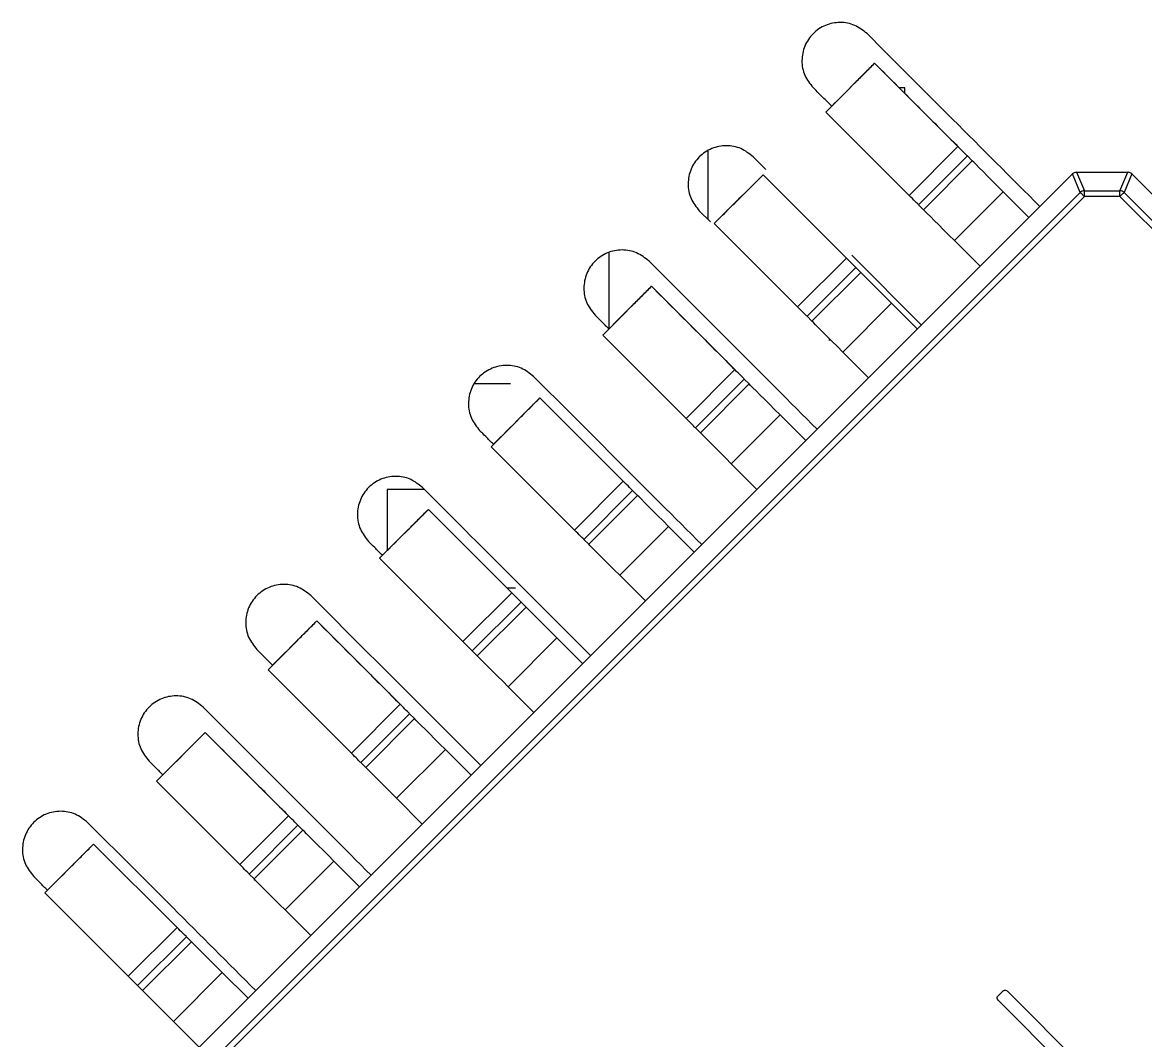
# Model space of a CAD drawing. Header units: millimetres. Extents: x 53 to 376, y 29 to 265.
# Drawn here: x 303.235 to 306.083, y 93.667 to 96.249 of the extents above; entities that cross this region are included whole.
import ezdxf

# ---------------------------------------------------------------- set-up
doc = ezdxf.new("R2010")
doc.units = ezdxf.units.MM

msp = doc.modelspace()

# ---------------------------------------------------------------- linework, layer by layer
at = {"color": 7, "linetype": 'Continuous', "lineweight": 25}
for p, q in [((305.2722, 96.0217), (305.3959, 96.1455)), ((305.6073, 95.9342), (305.3959, 96.1455)), ((305.4728, 96.0828), (305.4586, 96.0828)), ((305.4728, 96.0687), (305.4728, 96.0828)), ((305.4835, 95.8104), (305.2722, 96.0217)), ((305.4835, 95.8104), (305.6073, 95.9342)), ((304.9728, 95.9221), (304.9728, 95.7499)), ((305.1202, 95.8761), (305.0883, 95.9079)), ((305.5073, 95.7866), (305.6311, 95.9104)), ((305.5198, 95.7741), (305.6436, 95.8979)), ((305.6436, 95.8979), (305.6311, 95.9104)), ((305.9081, 95.8692), (305.9276, 95.822)), ((305.9081, 95.8692), (305.9083, 95.8692)), ((305.9083, 95.8692), (306.0373, 95.8692)), ((306.0179, 95.822), (306.0375, 95.8692)), ((306.0373, 95.8692), (306.0375, 95.8692)), ((303.573, 93.5401), (305.8977, 95.8648)), ((304.9893, 95.7389), (305.1131, 95.8626)), ((305.3244, 95.6513), (305.1131, 95.8626)), ((305.8977, 95.8648), (305.8978, 95.8649)), ((305.9173, 95.8178), (305.8978, 95.8649)), ((306.0477, 95.8649), (306.0282, 95.8178)), ((306.0477, 95.8649), (306.0479, 95.8648)), ((306.0479, 95.8648), (308.3725, 93.5401)), ((303.62, 93.5205), (305.9173, 95.8178)), ((305.5981, 95.6958), (305.7219, 95.8195)), ((305.7872, 95.7543), (305.7219, 95.8195)), ((305.9276, 95.8075), (305.9276, 95.822)), ((305.9276, 95.822), (306.0179, 95.822)), ((306.0179, 95.8075), (306.0179, 95.822)), ((306.0282, 95.8178), (308.3255, 93.5205)), ((305.9276, 95.8075), (303.6303, 93.5102)), ((305.5198, 95.7741), (305.5073, 95.7866)), ((306.0179, 95.8075), (305.9276, 95.8075)), ((308.3152, 93.5102), (306.0179, 95.8075)), ((304.9798, 95.7429), (304.9515, 95.7712)), ((305.2007, 95.5276), (304.9893, 95.7389)), ((305.6634, 95.6305), (305.5981, 95.6958)), ((304.7228, 95.4723), (304.7228, 95.6654)), ((305.2007, 95.5276), (305.3244, 95.6513)), ((305.5146, 95.4817), (305.3378, 95.6584)), ((305.2245, 95.5038), (305.3482, 95.6275)), ((305.237, 95.4913), (305.3607, 95.615)), ((305.3607, 95.615), (305.3482, 95.6275)), ((304.7065, 95.4561), (304.8302, 95.5798)), ((305.0416, 95.3685), (304.8302, 95.5798)), ((305.3153, 95.4129), (305.4391, 95.5367)), ((305.5043, 95.4714), (305.4391, 95.5367)), ((305.237, 95.4913), (305.2245, 95.5038)), ((304.9178, 95.2447), (304.7065, 95.4561)), ((305.2852, 95.4431), (305.2796, 95.4431)), ((305.3806, 95.3477), (305.3153, 95.4129)), ((304.9178, 95.2447), (305.0416, 95.3685)), ((304.4728, 95.3328), (304.3825, 95.3328)), ((304.9416, 95.2209), (305.0654, 95.3447)), ((304.9541, 95.2084), (305.0779, 95.3322)), ((305.0779, 95.3322), (305.0654, 95.3447)), ((304.4237, 95.1732), (304.5474, 95.297)), ((304.7587, 95.0856), (304.5474, 95.297)), ((305.0325, 95.1301), (305.1562, 95.2538)), ((305.2215, 95.1886), (305.1562, 95.2538)), ((304.9541, 95.2084), (304.9416, 95.2209)), ((304.635, 94.9619), (304.4237, 95.1732)), ((305.0977, 95.0648), (305.0325, 95.1301)), ((304.635, 94.9619), (304.7587, 95.0856)), ((304.2544, 95.065), (304.1603, 95.065)), ((304.1603, 95.065), (304.1603, 94.965)), ((304.6588, 94.9381), (304.7825, 95.0618)), ((304.6713, 94.9256), (304.795, 95.0493)), ((304.795, 95.0493), (304.7825, 95.0618)), ((304.1408, 94.8904), (304.2646, 95.0141)), ((304.4759, 94.8028), (304.2646, 95.0141)), ((304.1603, 94.965), (304.1603, 94.9098)), ((304.7496, 94.8473), (304.8734, 94.971)), ((304.9386, 94.9057), (304.8734, 94.971)), ((304.6713, 94.9256), (304.6588, 94.9381)), ((304.3521, 94.6791), (304.1408, 94.8904)), ((304.8149, 94.782), (304.7496, 94.8473)), ((304.4637, 94.815), (304.4853, 94.815)), ((304.3521, 94.6791), (304.4759, 94.8028)), ((304.3759, 94.6552), (304.4997, 94.779)), ((304.3884, 94.6428), (304.5122, 94.7665)), ((304.5122, 94.7665), (304.4997, 94.779)), ((303.858, 94.6075), (303.9817, 94.7313)), ((304.193, 94.52), (303.9817, 94.7313)), ((304.4668, 94.5644), (304.5905, 94.6882)), ((304.6558, 94.6229), (304.5905, 94.6882)), ((304.3884, 94.6428), (304.3759, 94.6552)), ((304.0693, 94.3962), (303.858, 94.6075)), ((304.532, 94.4992), (304.4668, 94.5644)), ((304.0693, 94.3962), (304.193, 94.52)), ((304.0931, 94.3724), (304.2168, 94.4961)), ((304.1056, 94.3599), (304.2293, 94.4837)), ((304.2293, 94.4837), (304.2168, 94.4961)), ((303.5751, 94.3247), (303.6989, 94.4484)), ((303.9102, 94.2371), (303.6989, 94.4484)), ((304.1839, 94.2816), (304.3077, 94.4053)), ((304.3729, 94.3401), (304.3077, 94.4053)), ((304.1056, 94.3599), (304.0931, 94.3724)), ((303.7865, 94.1134), (303.5751, 94.3247)), ((304.2492, 94.2163), (304.1839, 94.2816)), ((303.7865, 94.1134), (303.9102, 94.2371)), ((303.8103, 94.0896), (303.934, 94.2133)), ((303.8228, 94.0771), (303.9465, 94.2008)), ((303.9465, 94.2008), (303.934, 94.2133)), ((303.2923, 94.0418), (303.416, 94.1656)), ((303.6274, 93.9543), (303.416, 94.1656)), ((303.9011, 93.9987), (304.0248, 94.1225)), ((304.0901, 94.0572), (304.0248, 94.1225)), ((303.8228, 94.0771), (303.8103, 94.0896)), ((303.5036, 93.8305), (303.2923, 94.0418)), ((303.9664, 93.9335), (303.9011, 93.9987)), ((303.5036, 93.8305), (303.6274, 93.9543)), ((303.5274, 93.8067), (303.6512, 93.9305)), ((303.5399, 93.7942), (303.6637, 93.918)), ((303.6637, 93.918), (303.6512, 93.9305)), ((303.6183, 93.7159), (303.742, 93.8396)), ((303.8073, 93.7744), (303.742, 93.8396)), ((303.5399, 93.7942), (303.5274, 93.8067)), ((305.7073, 93.7787), (305.7228, 93.7942)), ((305.7319, 93.7934), (305.955, 93.5703)), ((305.977, 93.5012), (305.7088, 93.7694)), ((303.6835, 93.6506), (303.6183, 93.7159))]:
    msp.add_line(p, q, dxfattribs=at)
at = {"color": 7, "linetype": 'Continuous', "lineweight": 25, "flags": 128}
for points in [[(305.6311, 95.9104), (305.63, 95.9115), (305.6282, 95.9132), (305.6258, 95.9156), (305.6229, 95.9186), (305.6194, 95.922), (305.6156, 95.9258), (305.6115, 95.9299), (305.6073, 95.9342)], [(305.7219, 95.8195), (305.7081, 95.8333), (305.6947, 95.8467), (305.6821, 95.8593), (305.6708, 95.8707), (305.661, 95.8805), (305.653, 95.8884), (305.6471, 95.8943), (305.6436, 95.8979)], [(305.9276, 95.8075), (305.9259, 95.8092), (305.9242, 95.8109), (305.9226, 95.8125), (305.9211, 95.814), (305.9198, 95.8153), (305.9187, 95.8164), (305.9179, 95.8172), (305.9173, 95.8178)], [(306.0282, 95.8178), (306.0276, 95.8172), (306.0268, 95.8164), (306.0257, 95.8153), (306.0244, 95.814), (306.023, 95.8125), (306.0214, 95.8109), (306.0197, 95.8092), (306.0179, 95.8075)], [(305.5073, 95.7866), (305.5062, 95.7877), (305.5045, 95.7895), (305.5021, 95.7919), (305.4991, 95.7948), (305.4957, 95.7982), (305.4919, 95.8021), (305.4878, 95.8061), (305.4835, 95.8104)], [(305.5981, 95.6958), (305.5843, 95.7096), (305.5709, 95.723), (305.5584, 95.7356), (305.547, 95.7469), (305.5372, 95.7567), (305.5293, 95.7647), (305.5234, 95.7705), (305.5198, 95.7741)], [(305.3482, 95.6275), (305.3471, 95.6286), (305.3454, 95.6304), (305.343, 95.6328), (305.34, 95.6357), (305.3366, 95.6391), (305.3328, 95.643), (305.3287, 95.6471), (305.3244, 95.6513)], [(305.4391, 95.5367), (305.4252, 95.5505), (305.4118, 95.5639), (305.3993, 95.5765), (305.3879, 95.5878), (305.3781, 95.5976), (305.3702, 95.6056), (305.3643, 95.6114), (305.3607, 95.615)], [(305.2245, 95.5038), (305.2234, 95.5049), (305.2216, 95.5066), (305.2192, 95.509), (305.2163, 95.512), (305.2129, 95.5154), (305.209, 95.5192), (305.2049, 95.5233), (305.2007, 95.5276)], [(305.3153, 95.4129), (305.3015, 95.4268), (305.2881, 95.4402), (305.2755, 95.4527), (305.2642, 95.4641), (305.2544, 95.4739), (305.2464, 95.4818), (305.2406, 95.4877), (305.237, 95.4913)], [(305.0654, 95.3447), (305.0643, 95.3458), (305.0625, 95.3475), (305.0601, 95.3499), (305.0572, 95.3529), (305.0538, 95.3563), (305.0499, 95.3601), (305.0458, 95.3642), (305.0416, 95.3685)], [(305.1562, 95.2538), (305.1424, 95.2677), (305.129, 95.2811), (305.1164, 95.2936), (305.1051, 95.305), (305.0953, 95.3148), (305.0873, 95.3227), (305.0815, 95.3286), (305.0779, 95.3322)], [(304.9416, 95.2209), (304.9405, 95.222), (304.9388, 95.2238), (304.9364, 95.2262), (304.9334, 95.2291), (304.93, 95.2326), (304.9262, 95.2364), (304.9221, 95.2405), (304.9178, 95.2447)], [(305.0325, 95.1301), (305.0187, 95.1439), (305.0053, 95.1573), (304.9927, 95.1699), (304.9813, 95.1812), (304.9715, 95.191), (304.9636, 95.199), (304.9577, 95.2049), (304.9541, 95.2084)], [(304.7825, 95.0618), (304.7814, 95.0629), (304.7797, 95.0647), (304.7773, 95.0671), (304.7743, 95.07), (304.7709, 95.0735), (304.7671, 95.0773), (304.763, 95.0814), (304.7587, 95.0856)], [(304.8734, 94.971), (304.8596, 94.9848), (304.8462, 94.9982), (304.8336, 95.0108), (304.8222, 95.0221), (304.8124, 95.0319), (304.8045, 95.0399), (304.7986, 95.0458), (304.795, 95.0493)], [(304.6588, 94.9381), (304.6577, 94.9392), (304.6559, 94.941), (304.6535, 94.9433), (304.6506, 94.9463), (304.6472, 94.9497), (304.6434, 94.9535), (304.6393, 94.9576), (304.635, 94.9619)], [(304.7496, 94.8473), (304.7358, 94.8611), (304.7224, 94.8745), (304.7098, 94.887), (304.6985, 94.8984), (304.6887, 94.9082), (304.6807, 94.9162), (304.6749, 94.922), (304.6713, 94.9256)], [(304.4997, 94.779), (304.4986, 94.7801), (304.4968, 94.7819), (304.4944, 94.7842), (304.4915, 94.7872), (304.4881, 94.7906), (304.4843, 94.7944), (304.4802, 94.7985), (304.4759, 94.8028)], [(304.5905, 94.6882), (304.5767, 94.702), (304.5633, 94.7154), (304.5507, 94.7279), (304.5394, 94.7393), (304.5296, 94.7491), (304.5216, 94.7571), (304.5158, 94.7629), (304.5122, 94.7665)], [(304.3759, 94.6552), (304.3748, 94.6563), (304.3731, 94.6581), (304.3707, 94.6605), (304.3677, 94.6634), (304.3643, 94.6669), (304.3605, 94.6707), (304.3564, 94.6748), (304.3521, 94.6791)], [(304.4668, 94.5644), (304.453, 94.5782), (304.4396, 94.5916), (304.427, 94.6042), (304.4156, 94.6155), (304.4058, 94.6254), (304.3979, 94.6333), (304.392, 94.6392), (304.3884, 94.6428)], [(304.2168, 94.4961), (304.2157, 94.4972), (304.214, 94.499), (304.2116, 94.5014), (304.2086, 94.5043), (304.2052, 94.5078), (304.2014, 94.5116), (304.1973, 94.5157), (304.193, 94.52)], [(304.3077, 94.4053), (304.2939, 94.4191), (304.2805, 94.4325), (304.2679, 94.4451), (304.2565, 94.4565), (304.2467, 94.4663), (304.2388, 94.4742), (304.2329, 94.4801), (304.2293, 94.4837)], [(304.0931, 94.3724), (304.092, 94.3735), (304.0902, 94.3753), (304.0878, 94.3777), (304.0849, 94.3806), (304.0815, 94.384), (304.0777, 94.3878), (304.0736, 94.3919), (304.0693, 94.3962)], [(304.1839, 94.2816), (304.1701, 94.2954), (304.1567, 94.3088), (304.1442, 94.3213), (304.1328, 94.3327), (304.123, 94.3425), (304.115, 94.3505), (304.1092, 94.3563), (304.1056, 94.3599)], [(303.934, 94.2133), (303.9329, 94.2144), (303.9311, 94.2162), (303.9288, 94.2186), (303.9258, 94.2215), (303.9224, 94.2249), (303.9186, 94.2287), (303.9145, 94.2328), (303.9102, 94.2371)], [(304.0248, 94.1225), (304.011, 94.1363), (303.9976, 94.1497), (303.9851, 94.1622), (303.9737, 94.1736), (303.9639, 94.1834), (303.9559, 94.1914), (303.9501, 94.1972), (303.9465, 94.2008)], [(303.8103, 94.0896), (303.8092, 94.0907), (303.8074, 94.0924), (303.805, 94.0948), (303.8021, 94.0978), (303.7986, 94.1012), (303.7948, 94.105), (303.7907, 94.1091), (303.7865, 94.1134)], [(303.9011, 93.9987), (303.8873, 94.0125), (303.8739, 94.0259), (303.8613, 94.0385), (303.85, 94.0499), (303.8402, 94.0597), (303.8322, 94.0676), (303.8263, 94.0735), (303.8228, 94.0771)], [(303.6512, 93.9305), (303.6501, 93.9316), (303.6483, 93.9333), (303.6459, 93.9357), (303.643, 93.9387), (303.6395, 93.9421), (303.6357, 93.9459), (303.6316, 93.95), (303.6274, 93.9543)], [(303.742, 93.8396), (303.7282, 93.8534), (303.7148, 93.8668), (303.7022, 93.8794), (303.6909, 93.8908), (303.6811, 93.9006), (303.6731, 93.9085), (303.6672, 93.9144), (303.6637, 93.918)], [(303.5274, 93.8067), (303.5263, 93.8078), (303.5246, 93.8096), (303.5222, 93.812), (303.5192, 93.8149), (303.5158, 93.8183), (303.512, 93.8222), (303.5079, 93.8263), (303.5036, 93.8305)], [(303.6183, 93.7159), (303.6044, 93.7297), (303.591, 93.7431), (303.5785, 93.7557), (303.5671, 93.767), (303.5573, 93.7768), (303.5494, 93.7848), (303.5435, 93.7906), (303.5399, 93.7942)]]:
    msp.add_lwpolyline(points, dxfattribs=at)
at = {"color": 7, "linetype": 'Continuous', "lineweight": 25}
for centre, start, end in [((305.928, 95.8065), 91.4374, 133.5631), ((306.0175, 95.8065), 46.4368, 88.5645)]:
    msp.add_arc(centre, 0.0155, start, end, dxfattribs=at)
for points, knots in [([(305.3768, 96.2205), (305.3668, 96.2284), (305.3468, 96.2442), (305.3083, 96.2512), (305.2704, 96.2438), (305.2382, 96.2222), (305.2167, 96.19), (305.2093, 96.1522), (305.2162, 96.1136), (305.2321, 96.0937), (305.24, 96.0837)], [0, 0, 0, 0, 0.125001, 0.250001, 0.375, 0.500001, 0.625, 0.75, 0.875, 1, 1, 1, 1]), ([(305.8151, 95.7822), (305.7412, 95.856), (305.5951, 96.0021), (305.449, 96.1482), (305.3768, 96.2205)], [0, 0, 0, 0, 0.505358, 1, 1, 1, 1]), ([(305.2871, 96.0366), (305.3065, 96.0561), (305.3331, 96.0826), (305.3732, 96.1227), (305.3881, 96.1377), (305.3959, 96.1455)], [0, 0, 0, 0, 0.571128, 0.777159, 1, 1, 1, 1]), ([(305.3959, 96.1455), (305.4353, 96.1061), (305.5055, 96.0359), (305.5762, 95.9652), (305.6073, 95.9342)], [0, 0, 0, 0, 0.561095, 1, 1, 1, 1]), ([(305.2871, 96.0366), (305.2783, 96.0454), (305.2626, 96.0611), (305.2469, 96.0768), (305.24, 96.0837)], [0, 0, 0, 0, 0.559993, 1, 1, 1, 1]), ([(305.0883, 95.9079), (305.0783, 95.9159), (305.0584, 95.9317), (305.0198, 95.9386), (304.982, 95.9313), (304.9497, 95.9097), (304.9282, 95.8775), (304.9208, 95.8397), (304.9278, 95.8011), (304.9436, 95.7811), (304.9515, 95.7712)], [0, 0, 0, 0, 0.125, 0.25, 0.375, 0.500001, 0.625001, 0.75, 0.875, 1, 1, 1, 1]), ([(305.9081, 95.8692), (305.9059, 95.8689), (305.9021, 95.8684), (305.8991, 95.866), (305.8978, 95.8649)], [0, 0, 0, 0, 0.559965, 1, 1, 1, 1]), ([(306.0477, 95.8649), (306.046, 95.8662), (306.043, 95.8686), (306.0391, 95.869), (306.0375, 95.8692)], [0, 0, 0, 0, 0.559978, 1, 1, 1, 1]), ([(304.9893, 95.7389), (305.0006, 95.7502), (305.0223, 95.7718), (305.0667, 95.8162), (305.0953, 95.8449), (305.1131, 95.8626)], [0, 0, 0, 0, 0.29085, 0.559602, 1, 1, 1, 1]), ([(304.824, 95.6436), (304.814, 95.6515), (304.7941, 95.6674), (304.7555, 95.6743), (304.7177, 95.6669), (304.6854, 95.6454), (304.6639, 95.6132), (304.6565, 95.5753), (304.6634, 95.5368), (304.6793, 95.5168), (304.6872, 95.5068)], [0, 0, 0, 0, 0.125, 0.25, 0.375, 0.499999, 0.625, 0.75, 0.875, 1, 1, 1, 1]), ([(305.2502, 95.2174), (305.1804, 95.2872), (305.0383, 95.4293), (304.8963, 95.5713), (304.824, 95.6436)], [0, 0, 0, 0, 0.491394, 1, 1, 1, 1]), ([(304.7222, 95.4718), (304.7417, 95.4913), (304.7683, 95.5178), (304.8075, 95.557), (304.8225, 95.572), (304.8302, 95.5798)], [0, 0, 0, 0, 0.569644, 0.777826, 1, 1, 1, 1]), ([(304.8302, 95.5798), (304.8696, 95.5404), (304.9398, 95.4702), (305.0105, 95.3995), (305.0416, 95.3685)], [0, 0, 0, 0, 0.5612342, 1, 1, 1, 1]), ([(304.7222, 95.4718), (304.7157, 95.4783), (304.704, 95.49), (304.6923, 95.5017), (304.6872, 95.5068)], [0, 0, 0, 0, 0.559989, 1, 1, 1, 1]), ([(304.5314, 95.351), (304.5214, 95.359), (304.5015, 95.3748), (304.4629, 95.3817), (304.4251, 95.3744), (304.3928, 95.3528), (304.3713, 95.3206), (304.3639, 95.2828), (304.3709, 95.2442), (304.3867, 95.2242), (304.3946, 95.2142)], [0, 0, 0, 0, 0.125001, 0.250001, 0.375001, 0.500001, 0.625, 0.75, 0.875001, 1, 1, 1, 1]), ([(304.9577, 94.9248), (304.8878, 94.9946), (304.7458, 95.1367), (304.6037, 95.2788), (304.5314, 95.351)], [0, 0, 0, 0, 0.491394, 1, 1, 1, 1]), ([(304.4297, 95.1792), (304.451, 95.2006), (304.4804, 95.23), (304.5227, 95.2723), (304.539, 95.2885), (304.5474, 95.297)], [0, 0, 0, 0, 0.563434, 0.773539, 1, 1, 1, 1]), ([(304.4297, 95.1792), (304.4231, 95.1858), (304.4114, 95.1974), (304.3998, 95.2091), (304.3946, 95.2142)], [0, 0, 0, 0, 0.5599924, 1, 1, 1, 1]), ([(304.2499, 95.0695), (304.2399, 95.0774), (304.2199, 95.0933), (304.1814, 95.1002), (304.1435, 95.0928), (304.1113, 95.0713), (304.0898, 95.0391), (304.0824, 95.0012), (304.0893, 94.9627), (304.1052, 94.9427), (304.1131, 94.9327)], [0, 0, 0, 0, 0.125, 0.25, 0.375, 0.500001, 0.625, 0.75, 0.875001, 1, 1, 1, 1]), ([(304.6761, 94.6432), (304.6063, 94.7131), (304.4642, 94.8551), (304.3221, 94.9972), (304.2499, 95.0695)], [0, 0, 0, 0, 0.491394, 1, 1, 1, 1]), ([(304.1481, 94.8977), (304.1692, 94.9188), (304.1982, 94.9478), (304.2401, 94.9897), (304.2562, 95.0058), (304.2646, 95.0141)], [0, 0, 0, 0, 0.564269, 0.774003, 1, 1, 1, 1]), ([(304.1481, 94.8977), (304.1416, 94.9042), (304.1299, 94.9159), (304.1182, 94.9276), (304.1131, 94.9327)], [0, 0, 0, 0, 0.5599924, 1, 1, 1, 1]), ([(303.9667, 94.7955), (303.9567, 94.8035), (303.9367, 94.8193), (303.8982, 94.8263), (303.8603, 94.8189), (303.8281, 94.7973), (303.8066, 94.7651), (303.7992, 94.7273), (303.8061, 94.6887), (303.822, 94.6687), (303.8299, 94.6588)], [0, 0, 0, 0, 0.125, 0.25, 0.375, 0.499999, 0.625, 0.75, 0.875, 1, 1, 1, 1]), ([(304.3976, 94.3647), (304.3262, 94.436), (304.1826, 94.5797), (304.0389, 94.7233), (303.9667, 94.7955)], [0, 0, 0, 0, 0.49685, 1, 1, 1, 1]), ([(303.8696, 94.6191), (303.8898, 94.6393), (303.9174, 94.6669), (303.9582, 94.7078), (303.9737, 94.7232), (303.9817, 94.7313)], [0, 0, 0, 0, 0.567621, 0.775569, 1, 1, 1, 1]), ([(303.9817, 94.7313), (304.0211, 94.6919), (304.0914, 94.6216), (304.162, 94.551), (304.193, 94.52)], [0, 0, 0, 0, 0.560916, 1, 1, 1, 1]), ([(303.8696, 94.6191), (303.8621, 94.6265), (303.8489, 94.6397), (303.8357, 94.6529), (303.8299, 94.6588)], [0, 0, 0, 0, 0.559992, 1, 1, 1, 1]), ([(303.6932, 94.5129), (303.6833, 94.5208), (303.6633, 94.5366), (303.6247, 94.5436), (303.5869, 94.5362), (303.5547, 94.5146), (303.5331, 94.4824), (303.5257, 94.4446), (303.5327, 94.406), (303.5485, 94.3861), (303.5565, 94.3761)], [0, 0, 0, 0, 0.125001, 0.250001, 0.375, 0.499999, 0.624999, 0.75, 0.875, 1, 1, 1, 1]), ([(304.1195, 94.0866), (304.0497, 94.1564), (303.9076, 94.2985), (303.7655, 94.4406), (303.6932, 94.5129)], [0, 0, 0, 0, 0.491394, 1, 1, 1, 1]), ([(303.5915, 94.3411), (303.6108, 94.3604), (303.6373, 94.3868), (303.6762, 94.4258), (303.6912, 94.4407), (303.6989, 94.4484)], [0, 0, 0, 0, 0.57003, 0.778158, 1, 1, 1, 1]), ([(303.6989, 94.4484), (303.7383, 94.409), (303.8084, 94.3389), (303.8792, 94.2681), (303.9102, 94.2371)], [0, 0, 0, 0, 0.561279, 1, 1, 1, 1]), ([(303.5915, 94.3411), (303.585, 94.3476), (303.5733, 94.3593), (303.5616, 94.3709), (303.5565, 94.3761)], [0, 0, 0, 0, 0.559987, 1, 1, 1, 1]), ([(303.4007, 94.2203), (303.3907, 94.2282), (303.3707, 94.244), (303.3321, 94.251), (303.2943, 94.2436), (303.2621, 94.2221), (303.2406, 94.1898), (303.2332, 94.152), (303.2401, 94.1134), (303.256, 94.0935), (303.2639, 94.0835)], [0, 0, 0, 0, 0.124999, 0.250001, 0.375, 0.499999, 0.625, 0.75, 0.875, 1, 1, 1, 1]), ([(303.8269, 93.794), (303.7571, 93.8638), (303.615, 94.0059), (303.4729, 94.148), (303.4007, 94.2203)], [0, 0, 0, 0, 0.491394, 1, 1, 1, 1]), ([(303.2989, 94.0485), (303.3202, 94.0697), (303.3493, 94.0989), (303.3915, 94.141), (303.4076, 94.1572), (303.416, 94.1656)], [0, 0, 0, 0, 0.563831, 0.773752, 1, 1, 1, 1]), ([(303.2989, 94.0485), (303.2924, 94.055), (303.2807, 94.0667), (303.269, 94.0784), (303.2639, 94.0835)], [0, 0, 0, 0, 0.559993, 1, 1, 1, 1]), ([(305.7228, 93.7942), (305.7236, 93.7945), (305.7253, 93.7951), (305.7286, 93.7951), (305.7306, 93.7941), (305.7319, 93.7934)], [0, 0, 0, 0, 0.280262, 0.560435, 1, 1, 1, 1]), ([(305.7088, 93.7694), (305.7079, 93.7711), (305.7065, 93.774), (305.707, 93.7773), (305.7073, 93.7787)], [0, 0, 0, 0, 0.558539, 1, 1, 1, 1])]:
    msp.add_open_spline(points, degree=3, knots=knots, dxfattribs=at)

doc.saveas('drawing.dxf')
